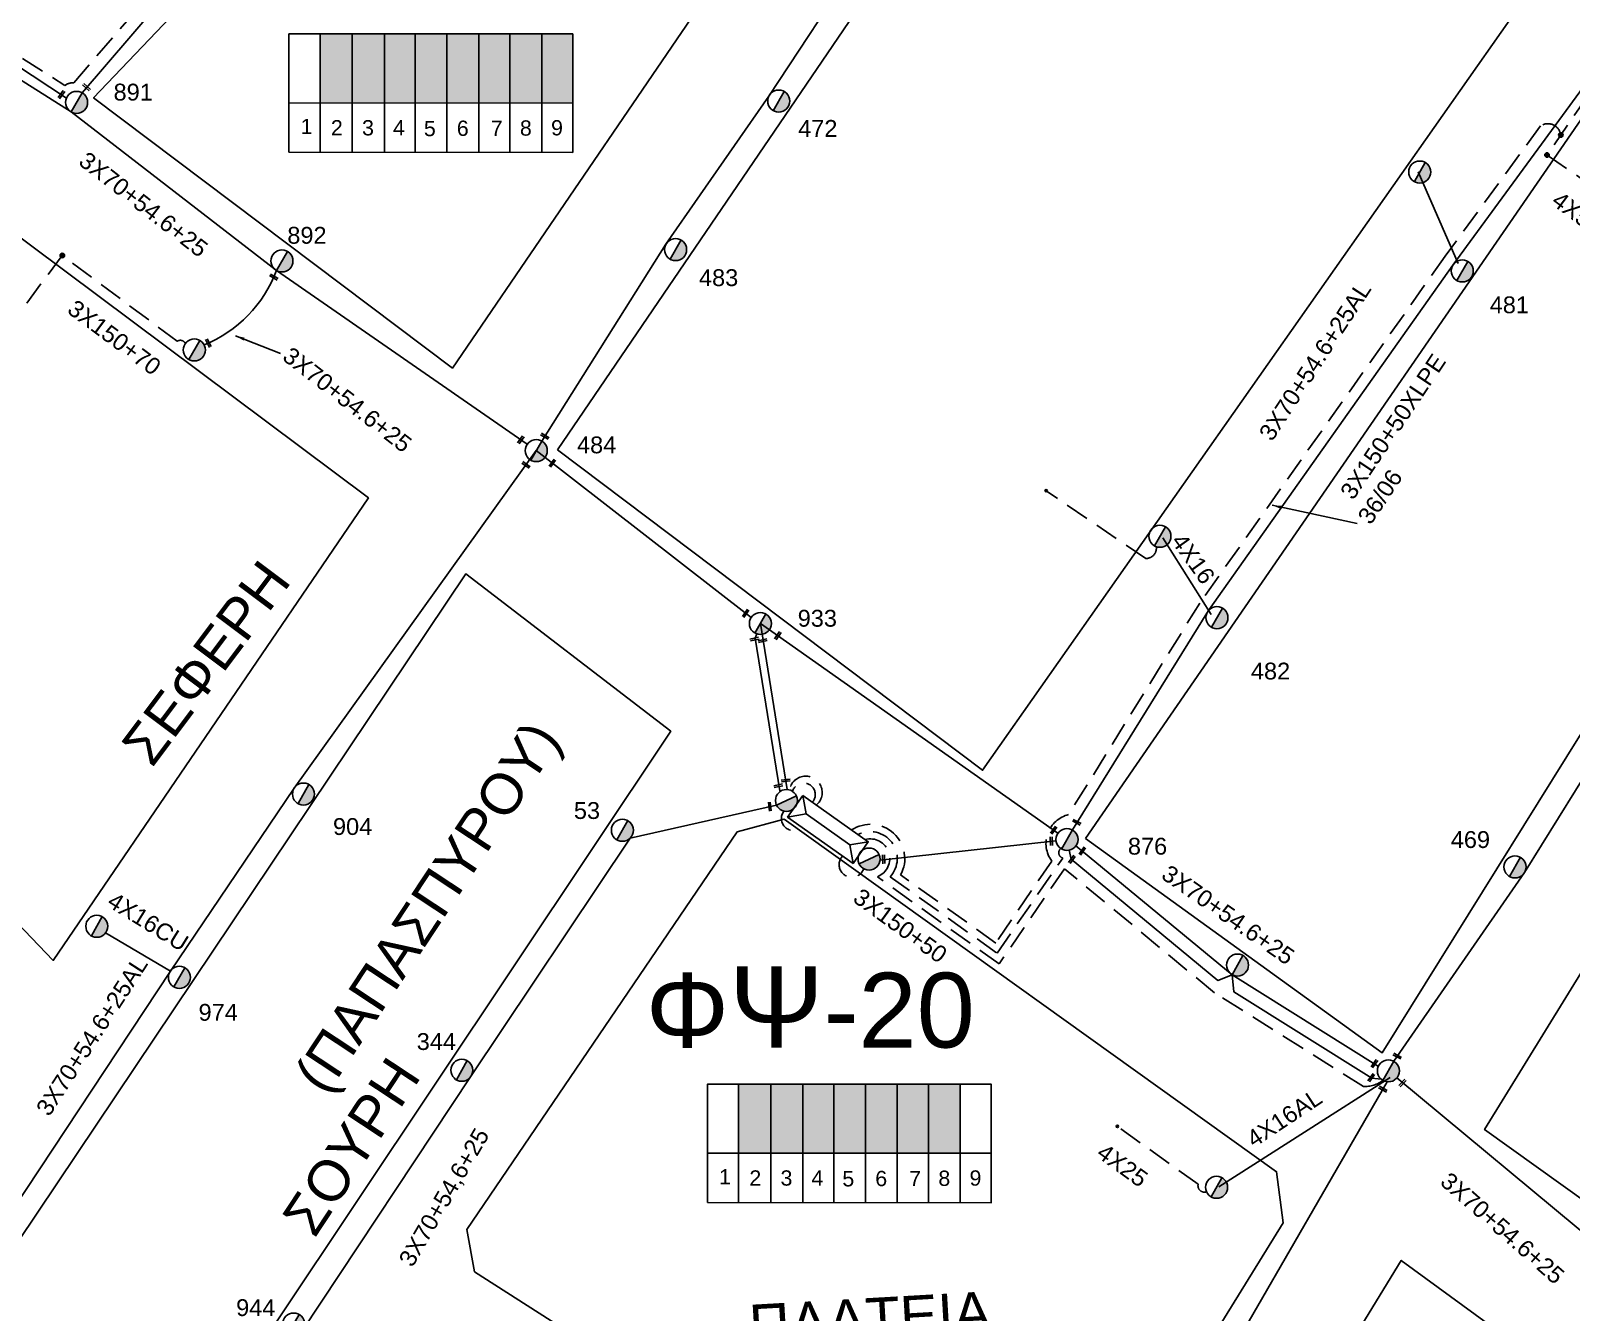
# Model space of a CAD drawing. Header units: millimetres. Extents: x 771 to 3391, y 686 to 1835.
# Drawn here: x 1065.3 to 1229.9, y 1534.3 to 1671.3 of the extents above; entities that cross this region are included whole.
import ezdxf

# ---------------------------------------------------------------- set-up
doc = ezdxf.new("R2010")
doc.units = ezdxf.units.MM
doc.linetypes.add('DASHED', pattern=[19.05, 12.7, -6.35])
for name, color, linetype in [('Pillar OTE', 7, 'Continuous'), ('Άγνωστα', 7, 'Continuous'), ('Γυμνά εναέρια ΧΤ (3Φ)   4x16AL', 7, 'Continuous'), ('Γυμνά εναέρια ΧΤ (3Φ)   4x16CU', 7, 'Continuous'), ('Εναέρια παροχή ΧΤ 4x16', 7, 'SYN_LINE'), ('Εναέρια παροχή ΧΤ 4x25', 7, 'SYN_LINE'), ('Επιγραφές - Σχήματα', 7, 'Continuous'), ('Καλώδια ΧΤ   3x150+50CU', 7, 'DASHED'), ('Καλώδια ΧΤ   3x150+70AL', 7, 'DASHED'), ('Μηχανική τομή', 7, 'Continuous'), ('Στύλος ΦΜ', 7, 'Continuous'), ('Στύλος ΦΜ @ 1', 7, 'Continuous'), ('Συνδέσεις', 7, 'Continuous'), ('Συνεστραμμένα ΧΤ   3x70+54.6+25 AL', 7, 'SYN_LINE'), ('Υπογεια Καλωδια Δικτυου ΧΤ 4X25', 7, 'DASHED'), ('Υποσταθμός εναέριος 2 στύλων', 7, 'Continuous'), ('Υποσταθμός πόλεως', 7, 'Continuous'), ('Υπόβαθρο ΔΕΗ', 7, 'Continuous'), ('Υπόγεια καλώδια Παροχών ΧΤ   4x50AL', 7, 'DASHED')]:
    doc.layers.add(name, color=color, linetype=linetype)
doc.styles.add('arial', font='arial.ttf')
doc.styles.get("Standard").update_dxf_attribs({"font": 'arial.ttf'})
doc.linetypes.add('SYN_LINE', pattern='A,0.5,-0.0001,["/\\/\\/\\/",Standard,S=0.1,R=0,X=0,Y=-0.05],-0.25', length=0.7501)
doc.dimstyles.new('ISO-25', dxfattribs={"dimtxt": 2.5, "dimasz": 2.5, "dimexe": 1.25, "dimexo": 0.625, "dimtad": 1, "dimtxsty": 'Standard', "dimcen": 2.5, "dimadec": 0, "dimazin": 0, "dimtfac": 1, "dimtmove": 0, "dimatfit": 3, "dimfxl": 1, "dimarcsym": 0})

# ---------------------------------------------------------------- blocks, each defined once
blk = doc.blocks.new('ΥΠΑΡΧΩΝ ΤΣΙΜΕΝΤΕΝΙΟΣ ΣΤΥΛΟΣ')
at = {"layer": 'Στύλος ΦΜ'}
blk.add_hatch(color=7, dxfattribs=at).paths.add_polyline_path([(-1.29, -2.28, 0.574793), (2.62, 0, 0.268822), (1.3, 2.27)])
at = {"layer": 'Στύλος ΦΜ', "color": 7}
blk.add_line((-1.29, -2.28), (1.3, 2.27), dxfattribs=at)
blk.add_circle((0, 0), 2.62, dxfattribs=at)
at = {"layer": 'Στύλος ΦΜ', "flags": 4}
for tag, p in [('ΑΡΙΘΜΟΣ', (-4.68, 8.05)), ('ΤΥΠΟΣ', (-4.91, 3.03))]:
    blk.add_attdef(tag, p, '', height=4, dxfattribs=at)
blk = doc.blocks.new('ΥΠΟΣΤΑΘΜΟΣ ΕΝΑΕΡΙΟΣ ΕΠΙ 2 ΣΤΥΛΩΝ')
at = {"layer": 'Υποσταθμός εναέριος 2 στύλων', "linetype": 'Continuous'}
for points in [[(-11.97, -2.11, 0.574793), (-8.45, -0.07, 0.268822), (-9.64, 1.98)], [(9.68, -2.15, 0.574793), (13.19, -0.1, 0.268822), (12.01, 1.95)]]:
    blk.add_hatch(color=256, dxfattribs=at).paths.add_polyline_path(points)
for p, q in [((-11.97, -2.11), (-9.64, 1.98)), ((9.68, -2.15), (12.01, 1.95))]:
    blk.add_line(p, q, dxfattribs=at)
for centre in [(-10.81, -0.07), (10.84, -0.1)]:
    blk.add_circle(centre, 2.36, dxfattribs=at)
at = {"layer": 'Υποσταθμός πόλεως', "linetype": 'Continuous', "ltscale": 40}
blk.add_lwpolyline([(-8.57, 2.82), (8.57, 2.82), (8.57, -2.82), (-8.57, -2.82)], close=True, dxfattribs=at)
for points in [[(-5.75, 0), (-8.57, 2.82)], [(-8.57, -2.82), (-5.75, 0)], [(-5.75, 0), (5.75, 0)], [(5.75, 0), (8.57, 2.82)], [(8.57, -2.82), (5.75, 0)]]:
    blk.add_lwpolyline(points, dxfattribs=at)
at = {"layer": 'Υποσταθμός εναέριος 2 στύλων', "ltscale": 40, "flags": 1}
for tag, p in [('ΜΕΤΑΣΧΗΜΑΤΙΣΜΟΣ', (14.09, 2.51)), ('ΙΣΧΥΣ', (14.07, -0.28)), ('ΑΡΙΘΜΟΣ', (14.19, -3))]:
    blk.add_attdef(tag, p, '', height=1.8, dxfattribs=at)
blk = doc.blocks.new('ΜΗΧΑΝΙΚΗ ΤΟΜΗ')
at = {"layer": 'Μηχανική τομή', "ltscale": 40}
for p, q in [((-1.89, 0.78), (1.89, 0.78)), ((1.89, 0), (-1.89, 0))]:
    blk.add_line(p, q, dxfattribs=at)
blk = doc.blocks.new('_ΣΥΝΔΕΣΗ')
at = {"layer": 'Συνδέσεις', "linetype": 'SYN_LINE', "ltscale": 40}
blk.add_hatch(color=256, dxfattribs=at).paths.add_polyline_path([(0.5, -0.01, 1), (-0.5, -0.01, 1)])
at = {"layer": 'Συνδέσεις'}
blk.add_circle((0, -0.01), 0.5, dxfattribs=at)

msp = doc.modelspace()

# ---------------------------------------------------------------- hatches: boundary and pattern name
at = {"layer": 'Καλώδια ΧΤ   3x150+50CU', "linetype": 'DASHED', "ltscale": 0.2}
h = msp.add_hatch(color=151, dxfattribs=at)
h.dxf.hatch_style = 1
h.paths.add_polyline_path([(1099.63619, 1670.9259), (1096.19631, 1670.92612), (1096.19585, 1663.56553), (1099.63573, 1663.56218)])
h = msp.add_hatch(color=1, dxfattribs=at)
h.dxf.hatch_style = 1
h.paths.add_polyline_path([(1103.07576, 1670.92569), (1099.63619, 1670.9259), (1099.63573, 1663.56218), (1103.0753, 1663.55884)])
h = msp.add_hatch(color=133, dxfattribs=at)
h.dxf.hatch_style = 1
h.paths.add_polyline_path([(1106.37331, 1670.92548), (1103.07576, 1670.92569), (1103.0753, 1663.55884), (1106.37285, 1663.55564)])
h = msp.add_hatch(color=6, dxfattribs=at)
h.dxf.hatch_style = 1
h.paths.add_polyline_path([(1109.75931, 1670.92527), (1106.37331, 1670.92548), (1106.37285, 1663.55564), (1109.75885, 1663.55235)])
h = msp.add_hatch(color=5, dxfattribs=at)
h.dxf.hatch_style = 1
h.paths.add_polyline_path([(1113.15596, 1670.92505), (1109.75931, 1670.92527), (1109.75885, 1663.55235), (1113.15549, 1663.54906)])
h = msp.add_hatch(color=2, dxfattribs=at)
h.dxf.hatch_style = 1
h.paths.add_polyline_path([(1116.493, 1670.92485), (1113.15596, 1670.92505), (1113.15549, 1663.54906), (1116.49254, 1663.54581)])
h = msp.add_hatch(color=30, dxfattribs=at)
h.dxf.hatch_style = 1
h.paths.add_polyline_path([(1119.88138, 1670.92463), (1116.493, 1670.92485), (1116.49254, 1663.54581), (1119.88092, 1663.54252)])
h = msp.add_hatch(color=85, dxfattribs=at)
h.dxf.hatch_style = 1
h.paths.add_polyline_path([(1123.20148, 1670.92443), (1119.88138, 1670.92463), (1119.88092, 1663.54252), (1123.20102, 1663.5393)])
h = msp.add_hatch(color=30, dxfattribs=at)
h.dxf.hatch_style = 1
h.paths.add_polyline_path([(1144.36137, 1558.64112), (1140.92149, 1558.64133), (1140.92103, 1551.28074), (1144.36091, 1551.2774)])
h = msp.add_hatch(color=62, dxfattribs=at)
h.dxf.hatch_style = 1
h.paths.add_polyline_path([(1147.80094, 1558.6409), (1144.36137, 1558.64112), (1144.36091, 1551.2774), (1147.80048, 1551.27406)])
h = msp.add_hatch(color=2, dxfattribs=at)
h.dxf.hatch_style = 1
h.paths.add_polyline_path([(1151.09849, 1558.6407), (1147.80094, 1558.6409), (1147.80048, 1551.27406), (1151.09803, 1551.27086)])
h = msp.add_hatch(color=85, dxfattribs=at)
h.dxf.hatch_style = 1
h.paths.add_polyline_path([(1154.48449, 1558.64048), (1151.09849, 1558.6407), (1151.09803, 1551.27086), (1154.48403, 1551.26757)])
h = msp.add_hatch(color=151, dxfattribs=at)
h.dxf.hatch_style = 1
h.paths.add_polyline_path([(1157.88114, 1558.64027), (1154.48449, 1558.64048), (1154.48403, 1551.26757), (1157.88067, 1551.26427)])
h = msp.add_hatch(color=1, dxfattribs=at)
h.dxf.hatch_style = 1
h.paths.add_polyline_path([(1161.21818, 1558.64006), (1157.88114, 1558.64027), (1157.88067, 1551.26427), (1161.21772, 1551.26103)])
h = msp.add_hatch(color=6, dxfattribs=at)
h.dxf.hatch_style = 1
h.paths.add_polyline_path([(1164.60656, 1558.63985), (1161.21818, 1558.64006), (1161.21772, 1551.26103), (1164.6061, 1551.25774)])

# ---------------------------------------------------------------- linework, layer by layer
at = {"layer": 'Pillar OTE', "ltscale": 40}
for points in [[(1092.86761, 1658.28604), (1092.8684, 1670.92632), (1123.20148, 1670.92443), (1123.20069, 1658.25667), (1092.86761, 1658.28696)], [(1096.19552, 1658.28364), (1096.19631, 1670.92612)], [(1099.6354, 1658.28021), (1099.63619, 1670.9259)], [(1103.07497, 1658.27677), (1103.07576, 1670.92569)], [(1106.37252, 1658.27348), (1106.37331, 1670.92548)], [(1109.75852, 1658.2701), (1109.75931, 1670.92527)], [(1113.15516, 1658.26671), (1113.15596, 1670.92505)], [(1116.49221, 1658.26337), (1116.493, 1670.92485)], [(1119.88059, 1658.25999), (1119.88138, 1670.92463)], [(1092.86794, 1663.56876), (1123.20102, 1663.5393)], [(1137.59279, 1546.00125), (1137.59358, 1558.64154), (1167.92666, 1558.63964), (1167.92587, 1545.97189), (1137.59279, 1546.00218)], [(1140.9207, 1545.99886), (1140.92149, 1558.64133)], [(1144.36058, 1545.99542), (1144.36137, 1558.64112)], [(1147.80015, 1545.99199), (1147.80094, 1558.6409)], [(1151.0977, 1545.9887), (1151.09849, 1558.6407)], [(1154.4837, 1545.98531), (1154.48449, 1558.64048)], [(1157.88034, 1545.98192), (1157.88114, 1558.64027)], [(1161.21739, 1545.97859), (1161.21818, 1558.64006)], [(1164.60577, 1545.97521), (1164.60656, 1558.63985)], [(1137.59312, 1551.28397), (1167.9262, 1551.25452)]]:
    msp.add_lwpolyline(points, dxfattribs=at)
at = {"layer": 'Άγνωστα', "color": 6, "linetype": 'SYN_LINE', "ltscale": 8}
msp.add_lwpolyline([(1217.83356, 1646.39206), (1213.56932, 1656.16905)], dxfattribs=at)
at = {"layer": 'Άγνωστα', "color": 6, "linetype": 'DASHED', "ltscale": 0.2}
msp.add_lwpolyline([(1185.57146, 1616.10679, -0.463716244), (1184.45009, 1614.85124), (1173.79157, 1622.0952)], format="xyb", dxfattribs=at)
at = {"layer": 'Γυμνά εναέρια ΧΤ (3Φ)   4x16CU', "color": 62}
msp.add_lwpolyline([(1080.19699, 1570.74218), (1073.26625, 1574.81332)], dxfattribs=at)
at = {"layer": 'Εναέρια παροχή ΧΤ 4x16', "color": 6, "linetype": 'SYN_LINE', "ltscale": 8}
msp.add_lwpolyline([(1191.44395, 1608.85043), (1186.26833, 1617.06442)], dxfattribs=at)
at = {"layer": 'Εναέρια παροχή ΧΤ 4x16', "color": 2, "ltscale": 20}
msp.add_lwpolyline([(1210.56431, 1559.34465), (1192.24842, 1547.67148)], dxfattribs=at)
at = {"layer": 'Καλώδια ΧΤ   3x150+50CU', "color": 30, "linetype": 'DASHED', "ltscale": 0.2}
msp.add_lwpolyline([(1054.7248, 1671.33971), (1054.36247, 1671.63262), (1054.09839, 1671.30596), (1058.84321, 1667.46154), (1061.16315, 1670.32484), (1068.91811, 1665.42935, -0.164234848), (1069.86694, 1665.70666), (1090.89455, 1690.15172), (1112.56098, 1712.43846), (1125.70188, 1726.30488, -0.377678671), (1128.59809, 1725.05827)], format="xyb", dxfattribs=at)
at = {"layer": 'Καλώδια ΧΤ   3x150+50CU', "color": 85, "linetype": 'DASHED', "ltscale": 0.2}
msp.add_lwpolyline([(1228.8077, 1660.1269, 0.545819633), (1226.6523, 1661.10069), (1216.45193, 1647.1608), (1190.22208, 1610.07753), (1176.20191, 1587.46915, 0.532381126), (1174.39439, 1582.49308), (1168.40898, 1573.73057), (1158.24636, 1581.00946, 0.780203311), (1152.99472, 1585.82091)], format="xyb", dxfattribs=at)
at = {"layer": 'Καλώδια ΧΤ   3x150+50CU', "color": 1, "linetype": 'DASHED', "ltscale": 0.2}
msp.add_lwpolyline([(1153.69385, 1585.32607, -0.835040494), (1157.13487, 1580.82152), (1168.55527, 1572.64176), (1175.56587, 1582.81301, -0.709518815), (1175.55521, 1583.97168)], format="xyb", dxfattribs=at)
at = {"layer": 'Καλώδια ΧΤ   3x150+50CU', "color": 151, "linetype": 'DASHED', "ltscale": 0.2}
msp.add_lwpolyline([(1209.79972, 1559.0431, -0.172480372), (1207.70376, 1558.39462), (1191.78509, 1568.4154), (1175.75125, 1581.6723), (1168.77787, 1571.49829), (1155.75938, 1580.82267, 0.943810784), (1154.44228, 1584.79633)], format="xyb", dxfattribs=at)
at = {"layer": 'Καλώδια ΧΤ   3x150+50CU', "color": 6, "linetype": 'DASHED', "ltscale": 0.2}
msp.add_arc((1148.10789, 1589.82838), 1.75395, 309.9178338, 170.9553671, dxfattribs=at)
at = {"layer": 'Καλώδια ΧΤ   3x150+50CU', "color": 62, "linetype": 'DASHED', "ltscale": 0.2}
msp.add_arc((1147.87669, 1589.59025), 1.24551, 319.1873029, 162.6420667, dxfattribs=at)
at = {"layer": 'Καλώδια ΧΤ   3x150+50CU', "color": 30, "linetype": 'DASHED', "ltscale": 0.2}
msp.add_arc((1146.77793, 1587.05124), 1.27422, 142.3980553, 314.4008683, dxfattribs=at)
at = {"layer": 'Καλώδια ΧΤ   3x150+50CU', "color": 2, "linetype": 'DASHED', "ltscale": 0.2}
msp.add_arc((1153.02199, 1582.10941), 1.35041, 136.2645847, 341.3180976, dxfattribs=at)
at = {"layer": 'Καλώδια ΧΤ   3x150+70AL', "color": 85, "linetype": 'DASHED', "ltscale": 0.2}
msp.add_lwpolyline([(1234.71973, 1668.4763, -0.375320133), (1233.85525, 1667.45007), (1227.33024, 1657.98334)], format="xyb", dxfattribs=at)
at = {"layer": 'Καλώδια ΧΤ   3x150+70AL', "color": 1, "linetype": 'DASHED', "ltscale": 0.2}
msp.add_lwpolyline([(1081.78673, 1637.80632, 0.507337336), (1080.92717, 1638.0656), (1068.64069, 1647.24455)], format="xyb", dxfattribs=at)
at = {"layer": 'Συνεστραμμένα ΧΤ   3x70+54.6+25 AL', "color": 151, "linetype": 'SYN_LINE', "ltscale": 20}
msp.add_lwpolyline([(1070.74977, 1664.63136), (1091.77275, 1689.13907), (1113.37108, 1711.35166), (1137.06193, 1736.35052), (1150.91599, 1751.3524)], dxfattribs=at)
at = {"layer": 'Συνεστραμμένα ΧΤ   3x70+54.6+25 AL', "color": 1, "linetype": 'SYN_LINE', "ltscale": 20}
for points in [[(1119.88863, 1627.40293), (1133.15675, 1648.44298), (1144.17005, 1664.2811), (1153.75944, 1678.8577), (1162.95745, 1692.17967), (1175.19624, 1708.0128)], [(1069.58283, 1662.58522), (1069.58317, 1662.585), (1091.53329, 1645.63786), (1118.33523, 1627.05218)]]:
    msp.add_lwpolyline(points, dxfattribs=at)
at = {"layer": 'Συνεστραμμένα ΧΤ   3x70+54.6+25 AL', "color": 151, "linetype": 'SYN_LINE', "ltscale": 8}
msp.add_lwpolyline([(1059.93094, 1670.09867), (1069.08285, 1664.07615)], dxfattribs=at)
at = {"layer": 'Συνεστραμμένα ΧΤ   3x70+54.6+25 AL', "color": 1, "linetype": 'SYN_LINE', "ltscale": 10}
msp.add_lwpolyline([(1059.18055, 1669.15188), (1069.58283, 1662.58522)], dxfattribs=at)
at = {"layer": 'Συνεστραμμένα ΧΤ   3x70+54.6+25 AL', "color": 6, "ltscale": 20}
for points in [[(1176.61099, 1585.82365), (1191.16508, 1609.29301), (1217.27903, 1646.21705), (1234.24415, 1669.40173)], [(1146.12375, 1590.14806), (1143.25902, 1607.89318), (1175.0627, 1585.48022)]]:
    msp.add_lwpolyline(points, dxfattribs=at)
at = {"layer": 'Συνεστραμμένα ΧΤ   3x70+54.6+25 AL', "color": 1, "ltscale": 20}
for points in [[(1210.96631, 1561.08946), (1224.92465, 1581.28307), (1248.55979, 1619.265), (1263.84283, 1646.45755)], [(1176.98067, 1584.11281), (1193.67057, 1570.3502), (1209.30499, 1560.54703)]]:
    msp.add_lwpolyline(points, dxfattribs=at)
at = {"layer": 'Συνεστραμμένα ΧΤ   3x70+54.6+25 AL', "color": 62, "ltscale": 20}
for points in [[(1142.26628, 1608.53172), (1119.30533, 1626.37975), (1093.41418, 1590.27512), (1080.19165, 1570.73429), (1062.00064, 1543.17709), (1042.11822, 1511.43805), (1031.07341, 1492.66085), (1020.0518, 1472.65133), (1004.10537, 1441.78303)], [(1145.38501, 1589.94573), (1145.33397, 1590.02056), (1142.69953, 1606.33923), (1142.8595, 1606.78572)]]:
    msp.add_lwpolyline(points, dxfattribs=at)
at = {"layer": 'Συνεστραμμένα ΧΤ   3x70+54.6+25 AL', "color": 30, "ltscale": 20}
msp.add_lwpolyline([(1144.98247, 1588.47216), (1129.33533, 1584.95677), (1112.2768, 1559.41586), (1094.28473, 1532.25629), (1069.49818, 1496.79177)], dxfattribs=at)
at = {"layer": 'Συνεστραμμένα ΧΤ   3x70+54.6+25 AL', "color": 2, "ltscale": 20}
for points in [[(1156.04235, 1582.57484), (1174.85506, 1584.66988)], [(1176.27015, 1583.6497), (1176.46899, 1582.71363), (1192.16602, 1569.73521), (1193.67057, 1570.3502), (1193.87179, 1568.51277), (1208.60968, 1559.27174), (1209.59586, 1559.18946)], [(1210.26076, 1558.89593), (1192.96067, 1528.97308), (1168.0293, 1489.97615), (1160.77285, 1476.55004), (1144.84971, 1451.19713)]]:
    msp.add_lwpolyline(points, dxfattribs=at)
at = {"layer": 'Συνεστραμμένα ΧΤ   3x70+54.6+25 AL', "color": 151, "ltscale": 20}
msp.add_lwpolyline([(1211.28314, 1559.31071), (1232.97755, 1541.27086), (1258.12078, 1525.54861)], dxfattribs=at)
at = {"layer": 'Συνεστραμμένα ΧΤ   3x70+54.6+25 AL', "color": 1, "linetype": 'SYN_LINE', "ltscale": 15}
msp.add_arc((1078.62672, 1650.44155), 13.77153, 292.079407, 339.5852715, dxfattribs=at)
at = {"layer": 'Υπογεια Καλωδια Δικτυου ΧΤ 4X25', "color": 2, "linetype": 'DASHED', "ltscale": 0.2}
msp.add_lwpolyline([(1190.93577, 1547.13455, -0.59045392), (1190.04517, 1547.94846), (1181.419, 1554.1232)], format="xyb", dxfattribs=at)
at = {"layer": 'Υπόβαθρο ΔΕΗ'}
for points in [[(1138.40069, 1733.73507), (1165.0384, 1715.41497), (1110.33748, 1635.20061), (1071.9863, 1664.10507), (1138.40069, 1733.73507)], [(1121.56285, 1626.46715), (1176.46526, 1707.14871), (1224.28468, 1673.75124), (1166.99737, 1592.21278), (1121.56285, 1626.46715)], [(1177.99345, 1584.92538), (1234.25945, 1666.55828), (1262.96596, 1647.47185), (1209.72981, 1562.00913), (1177.99345, 1584.92538)], [(1013.12135, 1628.90471), (1057.99577, 1653.71425), (1101.3649, 1621.31417), (1067.67566, 1571.87659), (1013.12135, 1628.90471)], [(1274.40569, 1641.07539), (1306.26574, 1624.4416), (1250.89193, 1532.13046), (1220.66606, 1553.78514), (1274.40569, 1641.07539)], [(1051.43335, 1523.2265), (1111.77014, 1613.19147), (1133.66684, 1596.36781), (1074.85717, 1508.24241), (1051.43335, 1523.2265)], [(1112.68953, 1538.56234), (1111.89321, 1543.09297), (1140.77851, 1585.62766), (1145.79508, 1586.97548), (1198.4321, 1549.27467), (1199.12057, 1543.82195), (1173.58216, 1502.44353), (1169.3728, 1502.35145), (1112.68953, 1538.56234)], [(1160.85977, 1456.5492), (1211.7517, 1539.79456), (1241.65947, 1517.94677), (1193.07904, 1436.6617), (1160.77509, 1456.41068)]]:
    msp.add_lwpolyline(points, dxfattribs=at)
at = {"layer": 'Υπόγεια καλώδια Παροχών ΧΤ   4x50AL', "color": 85, "linetype": 'DASHED', "ltscale": 0.2}
msp.add_lwpolyline([(1227.33024, 1657.98334), (1237.1541, 1651.21218)], dxfattribs=at)
at = {"layer": 'Υπόγεια καλώδια Παροχών ΧΤ   4x50AL', "color": 1, "linetype": 'DASHED', "ltscale": 0.2}
msp.add_lwpolyline([(1068.64069, 1647.24455), (1060.7015, 1636.61755)], dxfattribs=at)

# ---------------------------------------------------------------- block references
at = {"layer": 'Μηχανική τομή'}
for p, xscale, yscale, zscale, rotation in [((1068.62361, 1664.38973), 0.249999999999919, 0.249999999999919, 0.249999999999919, 54.58377458534449), ((1071.16392, 1665.17374), 0.2500000000001928, 0.2500000000001928, 0.2500000000001928, 317.5054871335354), ((1091.21168, 1644.84924), 0.2500000000001928, 0.2500000000001928, 0.2500000000001928, 329.6580810305143), ((1084.16166, 1637.83126), 0.2500000000001928, 0.2500000000001928, 0.2500000000001928, 297.0521769840544), ((1117.72657, 1627.47425), 0.249999999999919, 0.249999999999919, 0.249999999999919, 55.15919953187292), ((1120.15879, 1627.83133), 0.2500000000002005, 0.2500000000002005, 0.2500000000002005, 329.2167340822995), ((1118.15177, 1624.77113), 0.2500000000002005, 0.2500000000002005, 0.2500000000002005, 324.3630764956421), ((1121.10481, 1624.98098), 0.249999999999919, 0.249999999999919, 0.249999999999919, 55.15919953187292), ((1141.76401, 1608.92215), 0.249999999999919, 0.249999999999919, 0.249999999999919, 55.15919953187292), ((1145.19433, 1606.52931), 0.249999999999919, 0.249999999999919, 0.249999999999919, 55.15919953187292), ((1142.64809, 1606.13295), 0.2499999999999681, 0.2499999999999681, 0.2499999999999681, 12.11167555211744), ((1143.52954, 1605.96131), 0.2499999999999681, 0.2499999999999681, 0.2499999999999681, 12.11167555211744), ((1145.20495, 1590.45371), 0.2499999999999681, 0.2499999999999681, 0.2499999999999681, 12.11167555211744), ((1145.98469, 1591.00942), 0.2499999999999681, 0.2499999999999681, 0.2499999999999681, 7.187272394768478), ((1144.36089, 1588.33251), 0.249999999999919, 0.249999999999919, 0.249999999999919, 95.95287161727015), ((1174.68759, 1585.74457), 0.249999999999919, 0.249999999999919, 0.249999999999919, 55.15919953187292), ((1177.02304, 1586.55731), 0.2500000000002005, 0.2500000000002005, 0.2500000000002005, 331.5446991727721), ((1174.44577, 1584.6243), 0.249999999999919, 0.249999999999919, 0.249999999999919, 92.41710292976296), ((1177.74602, 1583.51415), 0.249999999999919, 0.249999999999919, 0.249999999999919, 55.15919953187292), ((1156.53396, 1582.69389), 0.249999999999919, 0.249999999999919, 0.249999999999919, 92.41710292976293), ((1176.63367, 1582.6103), 0.249999999999919, 0.249999999999919, 0.249999999999919, 55.15919953187292), ((1208.96402, 1560.79044), 0.249999999999919, 0.249999999999919, 0.249999999999919, 55.15919953187292), ((1211.28061, 1561.55993), 0.2500000000002005, 0.2500000000002005, 0.2500000000002005, 331.5446991727721), ((1208.62404, 1559.29236), 0.249999999999919, 0.249999999999919, 0.249999999999919, 55.15919953187292), ((1211.9517, 1558.70366), 0.2499999999999681, 0.2499999999999681, 0.2499999999999681, 45.66766358562436), ((1209.75201, 1558.02375), 0.2500000000002005, 0.2500000000002005, 0.2500000000002005, 331.5446991727721)]:
    msp.add_blockref('ΜΗΧΑΝΙΚΗ ΤΟΜΗ', p, dxfattribs=dict(at, xscale=xscale, yscale=yscale, zscale=zscale, rotation=rotation))
at = {"layer": 'Στύλος ΦΜ @ 1', "ltscale": 40}
ref = msp.add_blockref('ΥΠΑΡΧΩΝ ΤΣΙΜΕΝΤΕΝΙΟΣ ΣΤΥΛΟΣ', (1070.16421, 1663.60947), dxfattribs=dict(at, xscale=0.4499999999998181, yscale=0.4499999999998181, zscale=0.4499999999998181))
ref.add_attrib('ΤΥΠΟΣ', '891', (1074.12262, 1663.80859), dxfattribs={"layer": 'Στύλος ΦΜ', "height": 1.8, "flags": 4})
ref = msp.add_blockref('ΥΠΑΡΧΩΝ ΤΣΙΜΕΝΤΕΝΙΟΣ ΣΤΥΛΟΣ', (1145.21961, 1663.74672), dxfattribs=dict(at, xscale=0.4499999999998181, yscale=0.4499999999998181, zscale=0.4499999999998181))
ref.add_attrib('ΤΥΠΟΣ', '472', (1147.29528, 1659.92584), dxfattribs={"layer": 'Στύλος ΦΜ', "height": 1.8, "flags": 4})
at = {"layer": 'Στύλος ΦΜ @ 1', "ltscale": 40, "xscale": 0.4499999999998181, "yscale": 0.4499999999998181, "zscale": 0.4499999999998181}
for p in [(1213.73266, 1656.16337), (1082.75717, 1637.13894), (1185.95335, 1617.22092), (1072.33313, 1575.53194), (1194.2516, 1571.37467), (1210.38075, 1560.06757), (1192.00862, 1547.62049)]:
    msp.add_blockref('ΥΠΑΡΧΩΝ ΤΣΙΜΕΝΤΕΝΙΟΣ ΣΤΥΛΟΣ', p, dxfattribs=at)
at = {"layer": 'Στύλος ΦΜ @ 1', "ltscale": 40}
ref = msp.add_blockref('ΥΠΑΡΧΩΝ ΤΣΙΜΕΝΤΕΝΙΟΣ ΣΤΥΛΟΣ', (1092.11433, 1646.66233), dxfattribs=dict(at, xscale=0.4499999999998181, yscale=0.4499999999998181, zscale=0.4499999999998181))
ref.add_attrib('ΤΥΠΟΣ', '892', (1092.69284, 1648.49899), dxfattribs={"layer": 'Στύλος ΦΜ', "height": 1.8, "flags": 4})
ref = msp.add_blockref('ΥΠΑΡΧΩΝ ΤΣΙΜΕΝΤΕΝΙΟΣ ΣΤΥΛΟΣ', (1134.18917, 1647.87618), dxfattribs=dict(at, xscale=0.4499999999998181, yscale=0.4499999999998181, zscale=0.4499999999998181))
ref.add_attrib('ΤΥΠΟΣ', '483', (1136.69304, 1643.96942), dxfattribs={"layer": 'Στύλος ΦΜ', "height": 1.8, "flags": 4})
ref = msp.add_blockref('ΥΠΑΡΧΩΝ ΤΣΙΜΕΝΤΕΝΙΟΣ ΣΤΥΛΟΣ', (1218.27624, 1645.59038), dxfattribs=dict(at, xscale=0.4499999999998181, yscale=0.4499999999998181, zscale=0.4499999999998181))
ref.add_attrib('ΤΥΠΟΣ', '481', (1221.20669, 1641.06454), dxfattribs={"layer": 'Στύλος ΦΜ', "height": 1.8, "flags": 4})
ref = msp.add_blockref('ΥΠΑΡΧΩΝ ΤΣΙΜΕΝΤΕΝΙΟΣ ΣΤΥΛΟΣ', (1119.30307, 1626.38104), dxfattribs=dict(at, xscale=0.4499999999998181, yscale=0.4499999999998181, zscale=0.4499999999998181))
ref.add_attrib('ΤΥΠΟΣ', '484', (1123.65391, 1626.09066), dxfattribs={"layer": 'Στύλος ΦΜ', "height": 1.8, "flags": 4})
ref = msp.add_blockref('ΥΠΑΡΧΩΝ ΤΣΙΜΕΝΤΕΝΙΟΣ ΣΤΥΛΟΣ', (1143.25675, 1607.89447), dxfattribs=dict(at, xscale=0.4499999999998181, yscale=0.4499999999998181, zscale=0.4499999999998181))
ref.add_attrib('ΤΥΠΟΣ', '933', (1147.24475, 1607.55592), dxfattribs={"layer": 'Στύλος ΦΜ', "height": 1.8, "flags": 4})
ref = msp.add_blockref('ΥΠΑΡΧΩΝ ΤΣΙΜΕΝΤΕΝΙΟΣ ΣΤΥΛΟΣ', (1192.05489, 1608.52142), dxfattribs=dict(at, xscale=0.4499999999998181, yscale=0.4499999999998181, zscale=0.4499999999998181))
ref.add_attrib('ΤΥΠΟΣ', '482', (1195.6831, 1601.90844), dxfattribs={"layer": 'Στύλος ΦΜ', "height": 1.8, "flags": 4})
ref = msp.add_blockref('ΥΠΑΡΧΩΝ ΤΣΙΜΕΝΤΕΝΙΟΣ ΣΤΥΛΟΣ', (1094.42032, 1589.66289), dxfattribs=dict(at, xscale=0.4499999999998181, yscale=0.4499999999998181, zscale=0.4499999999998181))
ref.add_attrib('ΤΥΠΟΣ', '904', (1097.57527, 1585.28811), dxfattribs={"layer": 'Στύλος ΦΜ', "height": 1.8, "flags": 4})
ref = msp.add_blockref('ΥΠΑΡΧΩΝ ΤΣΙΜΕΝΤΕΝΙΟΣ ΣΤΥΛΟΣ', (1128.50748, 1585.7945), dxfattribs=dict(at, xscale=0.4499999999998181, yscale=0.4499999999998181, zscale=0.4499999999998181))
ref.add_attrib('ΤΥΠΟΣ', '53', (1123.32407, 1586.99894), dxfattribs={"layer": 'Στύλος ΦΜ', "height": 1.8, "flags": 4})
ref = msp.add_blockref('ΥΠΑΡΧΩΝ ΤΣΙΜΕΝΤΕΝΙΟΣ ΣΤΥΛΟΣ', (1176.02543, 1584.80176), dxfattribs=dict(at, xscale=0.4499999999998181, yscale=0.4499999999998181, zscale=0.4499999999998181))
ref.add_attrib('ΤΥΠΟΣ', '876', (1182.53782, 1583.18562), dxfattribs={"layer": 'Στύλος ΦΜ', "height": 1.8, "flags": 4})
ref = msp.add_blockref('ΥΠΑΡΧΩΝ ΤΣΙΜΕΝΤΕΝΙΟΣ ΣΤΥΛΟΣ', (1223.90706, 1581.87607), dxfattribs=dict(at, xscale=0.4499999999998181, yscale=0.4499999999998181, zscale=0.4499999999998181))
ref.add_attrib('ΤΥΠΟΣ', '469', (1217.04615, 1583.89512), dxfattribs={"layer": 'Στύλος ΦΜ', "height": 1.8, "flags": 4})
ref = msp.add_blockref('ΥΠΑΡΧΩΝ ΤΣΙΜΕΝΤΕΝΙΟΣ ΣΤΥΛΟΣ', (1081.16064, 1570.06481), dxfattribs=dict(at, xscale=0.4499999999998181, yscale=0.4499999999998181, zscale=0.4499999999998181))
ref.add_attrib('ΤΥΠΟΣ', '974', (1083.20788, 1565.42496), dxfattribs={"layer": 'Στύλος ΦΜ', "height": 1.8, "flags": 4})
ref = msp.add_blockref('ΥΠΑΡΧΩΝ ΤΣΙΜΕΝΤΕΝΙΟΣ ΣΤΥΛΟΣ', (1111.34553, 1560.13689), dxfattribs=dict(at, xscale=0.4499999999998181, yscale=0.4499999999998181, zscale=0.4499999999998181))
ref.add_attrib('ΤΥΠΟΣ', '344', (1106.52359, 1562.29988), dxfattribs={"layer": 'Στύλος ΦΜ', "height": 1.8, "flags": 4})
ref = msp.add_blockref('ΥΠΑΡΧΩΝ ΤΣΙΜΕΝΤΕΝΙΟΣ ΣΤΥΛΟΣ', (1093.37, 1532.99819), dxfattribs=dict(at, xscale=0.4499999999998181, yscale=0.4499999999998181, zscale=0.4499999999998181))
ref.add_attrib('ΤΥΠΟΣ', '944', (1087.22467, 1533.85332), dxfattribs={"layer": 'Στύλος ΦΜ', "height": 1.8, "flags": 4})
at = {"layer": 'Συνδέσεις'}
for p, xscale, yscale, zscale in [((1228.8077, 1660.1269), 0.4777242751394019, 0.4777242751394019, 0.4777242751394019), ((1227.33024, 1657.98334), 0.4777242751394019, 0.4777242751394019, 0.4777242751394019), ((1068.64069, 1647.24455), 0.4777242751394019, 0.4777242751394019, 0.4777242751394019), ((1173.80012, 1622.08938), 0.25, 0.25, 0.25), ((1181.419, 1554.1232), 0.25, 0.25, 0.25)]:
    msp.add_blockref('_ΣΥΝΔΕΣΗ', p, dxfattribs=dict(at, xscale=xscale, yscale=yscale, zscale=zscale))
at = {"layer": 'Υποσταθμός εναέριος 2 στύλων', "xscale": 0.5, "yscale": 0.5, "zscale": 0.5, "rotation": 324.7093587973019}
msp.add_blockref('ΥΠΟΣΤΑΘΜΟΣ ΕΝΑΕΡΙΟΣ ΕΠΙ 2 ΣΤΥΛΩΝ', (1150.47767, 1585.87785), dxfattribs=at)

# ---------------------------------------------------------------- texts
at = {"ltscale": 30, "char_height": 1.63441, "width": 11.2572904, "attachment_point": 1}
for s, insert in [('1', (1094.11377, 1661.84736)), ('2', (1097.35224, 1661.7139)), ('3', (1100.68282, 1661.7139)), ('4', (1103.98633, 1661.7139)), ('5', (1107.28984, 1661.63272)), ('6', (1110.80997, 1661.65978)), ('7', (1114.43842, 1661.65978)), ('8', (1117.55238, 1661.68684)), ('9', (1120.88296, 1661.7139)), ('1', (1138.83895, 1549.56257)), ('2', (1142.07742, 1549.42911)), ('3', (1145.408, 1549.42911)), ('4', (1148.71151, 1549.42911)), ('5', (1152.01502, 1549.34794)), ('6', (1155.53515, 1549.375)), ('7', (1159.1636, 1549.375)), ('8', (1162.27756, 1549.40206)), ('9', (1165.60814, 1549.42911))]:
    msp.add_mtext(s, dxfattribs=dict(at, insert=insert))
at = {"ltscale": 40, "char_height": 4, "width": 64.8866414, "attachment_point": 1, "style": 'arial'}
for s, insert, rotation in [('{\\H1.083x;ΣEΦEPH}', (1074.75666, 1594.97683), 53.1216294), ('{\\H1.083x;(ΠΑΠΑΣΠΥΡΟΥ)}', (1093.23137, 1559.70015), 56.5620874), ('{\\H1.083x;ΣOYPH}', (1091.97246, 1544.45341), 56.5620874), ('{\\H1.083x;ΠΛATEIA\\PEΛEYθEPIAΣ}', (1141.93705, 1535.04066), 3.2570312)]:
    msp.add_mtext(s, dxfattribs=dict(at, insert=insert, rotation=rotation))
at = {"layer": 'Άγνωστα', "color": 7, "char_height": 1.8, "attachment_point": 1}
for s, insert, rotation in [('3X70+54.6+25', (1071.36427, 1658.47384), 322.1899788), ('3X150+70', (1070.12122, 1642.64019), 323.4142996), ('3X70+54.6+25', (1093.14881, 1637.59505), 322.1899788), ('3X150+50XLPE', (1205.11439, 1622.001), 56.1459897), ('36/06', (1206.98229, 1619.34832), 56.1459897), ('3X70+54.6+25', (1187.00563, 1582.20486), 325.1238696), ('3X150+50', (1154.07675, 1579.70828), 324.0221298), ('3X70+54,6+25', (1104.51006, 1539.87946), 59.8533125), ('3X70+54.6+25', (1216.97435, 1549.37079), 318.6973912)]:
    msp.add_mtext_dynamic_manual_height_columns(s, width=1.8, gutter_width=12.5, heights=[0.04535], dxfattribs=dict(at, insert=insert, rotation=rotation))
at = {"layer": 'Γυμνά εναέρια ΧΤ (3Φ)   4x16AL', "color": 7, "insert": (1195.02088, 1553.30759), "char_height": 1.8, "attachment_point": 1, "rotation": 33.5857869}
msp.add_mtext_dynamic_manual_height_columns('4X16AL', width=1.8, gutter_width=12.5, heights=[0.04535], dxfattribs=at)
at = {"layer": 'Γυμνά εναέρια ΧΤ (3Φ)   4x16CU', "color": 7, "insert": (1074.25329, 1579.28997), "char_height": 1.8, "attachment_point": 1, "rotation": 328.1856994}
msp.add_mtext_dynamic_manual_height_columns('4X16CU', width=1.8, gutter_width=12.5, heights=[0.04535], dxfattribs=at)
at = {"layer": 'Εναέρια παροχή ΧΤ 4x16', "color": 7, "insert": (1188.55267, 1617.74016), "char_height": 1.8, "attachment_point": 1, "rotation": 305.5182433}
msp.add_mtext_dynamic_manual_height_columns('4X16', width=1.8, gutter_width=12.5, heights=[0.04535], dxfattribs=at)
at = {"layer": 'Εναέρια παροχή ΧΤ 4x25', "color": 7, "insert": (1180.11425, 1552.42671), "char_height": 1.8, "attachment_point": 1, "rotation": 324.0221298}
msp.add_mtext_dynamic_manual_height_columns('4X25', width=1.8, gutter_width=12.5, heights=[0.04535], dxfattribs=at)
at = {"layer": 'Συνεστραμμένα ΧΤ   3x70+54.6+25 AL', "color": 7, "char_height": 1.8, "attachment_point": 1}
for insert, rotation in [((1196.43478, 1628.2547), 56.9083422), ((1065.73042, 1556.07012), 57.1017334)]:
    msp.add_mtext_dynamic_manual_height_columns('3X70+54.6+25AL', width=1.8, gutter_width=12.5, heights=[0.04535], dxfattribs=dict(at, insert=insert, rotation=rotation))
at = {"layer": 'Υπόβαθρο ΔΕΗ', "insert": (1130.99806, 1571.22557), "char_height": 8, "attachment_point": 1}
msp.add_mtext_dynamic_manual_height_columns('Φ{\\H1.0833x;Ψ}-20', width=84.657329, gutter_width=12.5, heights=[0], dxfattribs=at)
at = {"layer": 'Υπόγεια καλώδια Παροχών ΧΤ   4x50AL', "color": 7, "insert": (1228.76125, 1654.22844), "char_height": 1.8, "attachment_point": 1, "rotation": 323.3949695}
msp.add_mtext_dynamic_manual_height_columns('4X50AL', width=1.8, gutter_width=12.5, heights=[0.04535], dxfattribs=at)

# ---------------------------------------------------------------- leaders
at = {"layer": 'Επιγραφές - Σχήματα', "ltscale": 40}
for points in [[(1087.14289, 1638.66556), (1091.95252, 1636.76208)], [(1197.93891, 1620.53057), (1207.05722, 1618.56922)]]:
    msp.add_leader(points, dimstyle='ISO-25', override={"dimasz": 1, "dimtad": 0}, dxfattribs=at)

doc.saveas('drawing.dxf')
